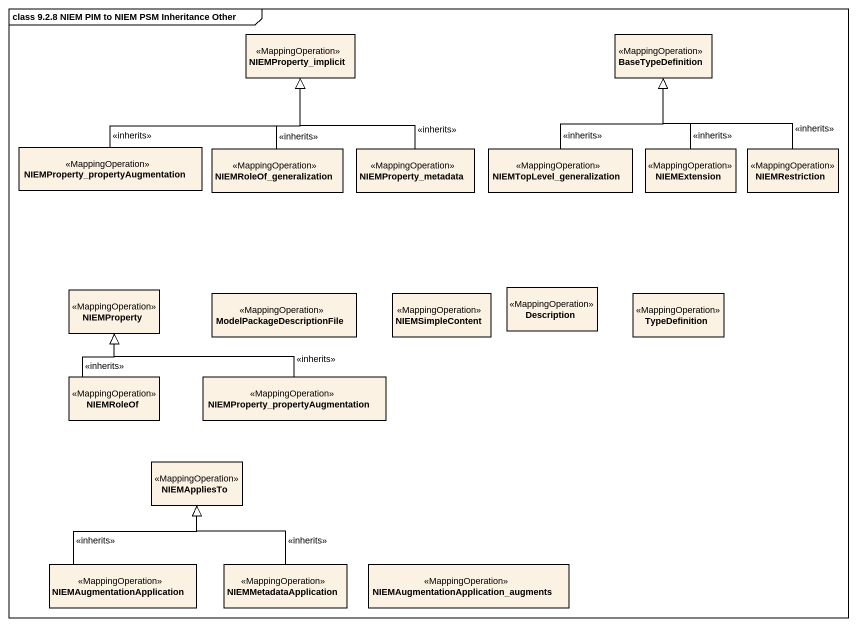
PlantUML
@startuml
mainframe class 9.2.8 NIEM PIM to NIEM PSM Inheritance Other
hide circle
hide empty members
class NIEMProperty_implicit <<MappingOperation>>
class BaseTypeDefinition <<MappingOperation>>
class "NIEMProperty_propertyAugmentation" as NIEMProperty <<MappingOperation>>
class NIEMRoleOf_generalization <<MappingOperation>>
class NIEMProperty_metadata <<MappingOperation>>
class NIEMTopLevel_generalization <<MappingOperation>>
class NIEMExtension <<MappingOperation>>
class NIEMRestriction <<MappingOperation>>
class "NIEMProperty" as NIEMProperty_2 <<MappingOperation>>
class ModelPackageDescriptionFile <<MappingOperation>>
class NIEMSimpleContent <<MappingOperation>>
class Description <<MappingOperation>>
class TypeDefinition <<MappingOperation>>
class NIEMRoleOf <<MappingOperation>>
class "NIEMProperty_propertyAugmentation" as NIEMProperty_3 <<MappingOperation>>
class NIEMAppliesTo <<MappingOperation>>
class NIEMAugmentationApplication <<MappingOperation>>
class NIEMMetadataApplication <<MappingOperation>>
class "NIEMAugmentationApplication_augments" as NIEMAugmentationApplication_2 <<MappingOperation>>
NIEMProperty -right-|> NIEMProperty_implicit : <<inherits>>
NIEMRoleOf_generalization -up-|> NIEMProperty_implicit : <<inherits>>
NIEMProperty_metadata -up-|> NIEMProperty_implicit : <<inherits>>
NIEMTopLevel_generalization -up-|> BaseTypeDefinition : <<inherits>>
NIEMExtension -up-|> BaseTypeDefinition : <<inherits>>
NIEMRestriction -up-|> BaseTypeDefinition : <<inherits>>
NIEMRoleOf -up-|> NIEMProperty_2 : <<inherits>>
NIEMProperty_3 -left-|> NIEMProperty_2 : <<inherits>>
NIEMAugmentationApplication -up-|> NIEMAppliesTo : <<inherits>>
NIEMMetadataApplication -up-|> NIEMAppliesTo : <<inherits>>
@enduml
